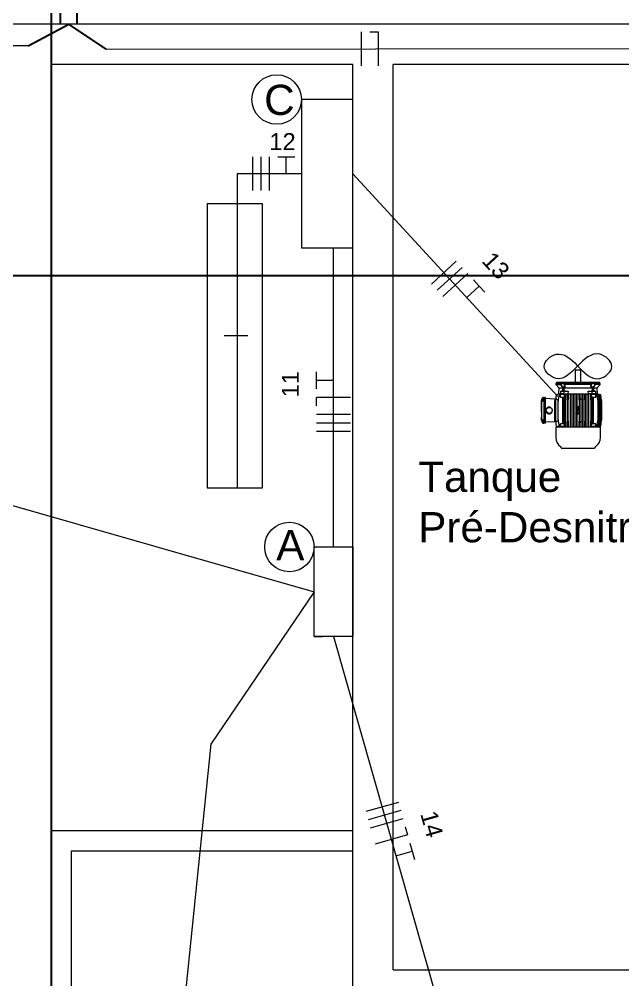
# Model space of a CAD drawing. Header units: millimetres. Extents: x 100 to 1590, y 100 to 694.
# Drawn here: x 1223.42 to 1250.14, y 578.79 to 621.31 of the extents above; entities that cross this region are included whole.
import ezdxf
from ezdxf import colors
from ezdxf.entities.mleader import LeaderData, LeaderLine
from ezdxf.math import Vec2, Vec3

# ---------------------------------------------------------------- set-up
doc = ezdxf.new("R2010")
doc.units = ezdxf.units.MM
for name, color, linetype, lineweight in [('3C3687X1', 7, 'Continuous', 9), ('3D6528SITE', 7, 'Continuous', 9), ('3D6635', 7, 'Continuous', 9), ('3D8450P01', 7, 'Continuous', 9), ('3D8451', 7, 'Continuous', 9), ('3E1403P05', 7, 'Continuous', 9), ('3E3445P04', 7, 'Continuous', 9), ('3E3479P4', 7, 'Continuous', 9), ('3E4053P10', 7, 'Continuous', 9), ('3E4627P03', 7, 'Continuous', 9), ('3E4628P03', 7, 'Continuous', 9), ('_3D1431', 7, 'Continuous', 9), ('Aço 1020', 6, 'Continuous', 9), ('COTAS', 5, 'Continuous', 5), ('Default', 7, 'Continuous', 9), ('M-EQUIPAMENTOS', 1, 'Continuous', 9), ('PAREDE', 7, 'Continuous', 9)]:
    doc.layers.add(name, color=color, linetype=linetype, lineweight=lineweight)
doc.layers.add('EXTERN', color=7, linetype='Continuous')
doc.styles.get("Standard").update_dxf_attribs({"font": 'Arial.ttf'})

# ---------------------------------------------------------------- blocks, each defined once
blk = doc.blocks.new('SE1')
at = {"layer": '3C3687X1', "color": 7, "linetype": 'Continuous'}
for p, q in [((1231.9, 1380.3), (1203.9, 1380.3)), ((1203.9, 1380.3), (1203.9, 1320.3)), ((1231.9, 1320.3), (1231.9, 1380.3))]:
    blk.add_line(p, q, dxfattribs=at)
at = {"layer": '3D6528SITE', "color": 7, "linetype": 'Continuous'}
for p, q in [((1106.9, 1249.7), (1106.9, 1235.3)), ((1119.4, 1260.3), (1115.1, 1259.5)), ((1119.4, 1263.3), (1129.8, 1263.3)), ((1119.4, 1263.3), (1119.4, 1260.3)), ((1125.6, 1260.3), (1119.4, 1260.3)), ((1129.9, 1260.3), (1125.6, 1260.3)), ((1130, 1246.3), (1129.9, 1260.3)), ((1129.9, 1260.3), (1150.2, 1260.3)), ((1130, 1246.3), (1150.1, 1246.3)), ((1147.3, 1246.3), (1147.3, 1245.3)), ((1147.8, 1242.7), (1149, 1239.7)), ((1149.1, 1242.7), (1149, 1239.7)), ((1149.2, 1246.3), (1149.2, 1245.3)), ((1150.1, 1246.3), (1150.2, 1260.3)), ((1150.4, 1260.3), (1150.2, 1260.3)), ((1150.4, 1260.3), (1150.4, 1100.3)), ((1153.3, 1260.3), (1150.4, 1260.3)), ((1154.2, 1260.3), (1153.3, 1260.3)), ((1153.3, 1260.3), (1153.3, 1100.3)), ((1154.3, 1245.3), (1154.2, 1260.3)), ((1154.4, 1242.7), (1154.3, 1245.3)), ((1154.5, 1235.9), (1154.4, 1242.7)), ((1163.8, 1235.9), (1164, 1242.7)), ((1164, 1245.3), (1164.2, 1260.3)), ((1164, 1242.7), (1164, 1245.3)), ((1164.2, 1260.3), (1168.8, 1260.3)), ((1165.1, 1257.5), (1164.2, 1260.3)), ((1165.1, 1103), (1165.1, 1257.5)), ((1165.2, 1263.3), (1270.5, 1263.3)), ((1168.8, 1260.3), (1168, 1257.7)), ((1168, 1102.8), (1168, 1257.7)), ((1168.8, 1260.3), (1168.9, 1245.3)), ((1168.9, 1245.3), (1168.9, 1242.7)), ((1168.9, 1242.7), (1169.1, 1235.9)), ((1178.7, 1242.7), (1178.6, 1235.9)), ((1178.8, 1245.3), (1178.7, 1242.7)), ((1178.9, 1260.3), (1178.8, 1245.3)), ((1183.4, 1260.3), (1178.9, 1260.3)), ((1178.9, 1260.3), (1179.8, 1257.6)), ((1179.8, 1102.9), (1179.8, 1257.6)), ((1182.6, 1257.7), (1183.4, 1260.3)), ((1182.6, 1102.8), (1182.6, 1257.7)), ((1183.5, 1245.3), (1183.4, 1260.3)), ((1183.6, 1242.7), (1183.5, 1245.3)), ((1183.7, 1235.9), (1183.6, 1242.7)), ((1193.5, 1242.7), (1193.3, 1235.9)), ((1193.7, 1260.3), (1193.5, 1245.3)), ((1193.5, 1245.3), (1193.5, 1242.7)), ((1198, 1260.3), (1193.7, 1260.3)), ((1193.7, 1260.3), (1194.4, 1257.6)), ((1194.4, 1102.9), (1194.4, 1257.6)), ((1197.3, 1257.7), (1198, 1260.3)), ((1197.3, 1102.8), (1197.3, 1257.7)), ((1198.2, 1245.3), (1198, 1260.3)), ((1198.2, 1242.7), (1198.2, 1245.3)), ((1198.4, 1235.9), (1198.2, 1242.7)), ((1208.2, 1242.7), (1208, 1235.9)), ((1208.4, 1260.3), (1208.2, 1245.3)), ((1208.2, 1245.3), (1208.2, 1242.7)), ((1212.7, 1260.3), (1208.4, 1260.3)), ((1208.4, 1260.3), (1209.1, 1257.7)), ((1209.1, 1185.1), (1209.1, 1257.7)), ((1212, 1257.7), (1212.7, 1260.3)), ((1212, 1188.3), (1212, 1257.7)), ((1212.8, 1245.3), (1212.7, 1260.3)), ((1212.9, 1242.7), (1212.8, 1245.3)), ((1213, 1235.9), (1212.9, 1242.7)), ((1222.7, 1235.9), (1222.9, 1242.7)), ((1222.9, 1245.3), (1223, 1260.3)), ((1222.9, 1242.7), (1222.9, 1245.3)), ((1227.4, 1260.3), (1223, 1260.3)), ((1223.8, 1257.7), (1223, 1260.3)), ((1223.8, 1257.7), (1223.8, 1188.3)), ((1227.4, 1260.3), (1226.6, 1257.7)), ((1226.6, 1257.7), (1226.6, 1185.1)), ((1227.4, 1260.3), (1227.5, 1245.3)), ((1227.5, 1245.3), (1227.6, 1242.7)), ((1227.6, 1242.7), (1227.7, 1235.9)), ((1237.4, 1235.9), (1237.5, 1242.7)), ((1237.5, 1242.7), (1237.6, 1245.3)), ((1237.6, 1245.3), (1237.7, 1260.3)), ((1242.1, 1260.3), (1237.7, 1260.3)), ((1238.4, 1257.7), (1237.7, 1260.3)), ((1238.4, 1257.7), (1238.4, 1102.8)), ((1242.1, 1260.3), (1241.3, 1257.6)), ((1241.3, 1257.6), (1241.3, 1102.9)), ((1242.1, 1260.3), (1242.2, 1245.3)), ((1242.2, 1245.3), (1242.3, 1242.7)), ((1242.3, 1242.7), (1242.4, 1235.9)), ((1252, 1235.9), (1252.2, 1242.7)), ((1252.2, 1245.3), (1252.4, 1260.3)), ((1252.2, 1242.7), (1252.2, 1245.3)), ((1256.8, 1260.3), (1252.4, 1260.3)), ((1253.1, 1257.7), (1252.4, 1260.3)), ((1253.1, 1257.7), (1253.1, 1102.8)), ((1256.8, 1260.3), (1256, 1257.6)), ((1256, 1257.6), (1256, 1102.9)), ((1256.8, 1260.3), (1256.9, 1245.3)), ((1256.9, 1245.3), (1257, 1242.7)), ((1257, 1242.7), (1257.2, 1235.9)), ((1266.8, 1242.7), (1266.6, 1235.9)), ((1267, 1260.3), (1266.8, 1245.3)), ((1266.8, 1245.3), (1266.8, 1242.7)), ((1267, 1260.3), (1271.6, 1260.3)), ((1267, 1260.3), (1267.8, 1257.7)), ((1267.8, 1257.7), (1267.8, 1102.8)), ((1270.6, 1257.5), (1271.6, 1260.3)), ((1270.6, 1257.5), (1270.6, 1103)), ((1271.7, 1245.3), (1271.6, 1260.3)), ((1271.8, 1242.7), (1271.7, 1245.3)), ((1272, 1235.9), (1271.8, 1242.7)), ((1281.2, 1235.9), (1281.4, 1242.7)), ((1281.4, 1245.3), (1281.5, 1260.3)), ((1281.4, 1242.7), (1281.4, 1245.3)), ((1282.4, 1260.3), (1281.5, 1260.3)), ((1285.3, 1260.3), (1282.4, 1260.3)), ((1282.4, 1100.3), (1282.4, 1260.3)), ((1285.5, 1260.3), (1285.3, 1260.3)), ((1285.3, 1100.3), (1285.3, 1260.3)), ((1285.6, 1246.3), (1285.5, 1260.3)), ((1285.5, 1260.3), (1305.9, 1260.3)), ((1285.6, 1246.3), (1305.8, 1246.3)), ((1286.6, 1246.3), (1286.6, 1245.3)), ((1286.6, 1242.7), (1286.7, 1239.7)), ((1287.9, 1242.7), (1286.7, 1239.7)), ((1288.5, 1246.3), (1288.5, 1245.3)), ((1305.8, 1246.3), (1305.9, 1260.3)), ((1310.1, 1260.3), (1305.9, 1260.3)), ((1306, 1263.3), (1316.4, 1263.3)), ((1324.9, 1257.7), (1310, 1260.3)), ((1310.2, 1259.9), (1324.9, 1257.6)), ((1310.3, 1259.1), (1318.9, 1257.7)), ((1318.9, 1257.5), (1310.4, 1258.8)), ((1313.3, 1260.3), (1313.3, 1259.7)), ((1314.3, 1260.3), (1313.3, 1260.3)), ((1313.3, 1260.3), (1328.7, 1257.6)), ((1328.7, 1257.7), (1314.3, 1260.3)), ((1315.9, 1260.3), (1315.9, 1260)), ((1316.2, 1260.3), (1315.9, 1260.3)), ((1315.9, 1260.3), (1330.6, 1257.7)), ((1330.6, 1257.7), (1316.2, 1260.3)), ((1316.4, 1260.2), (1316.4, 1263.3)), ((1330.6, 1257.7), (1316.4, 1260.2)), ((1318.9, 1257.7), (1318.9, 1257.5)), ((1112.5, 1235.6), (1105.9, 1235.3)), ((1105.9, 1235.3), (1105.9, 1215.3)), ((1105.9, 1215.3), (1105.9, 1145.3)), ((1154.6, 1233.3), (1154.5, 1235.9)), ((1163.7, 1233.3), (1163.8, 1235.9)), ((1169.1, 1235.9), (1169.2, 1233.3)), ((1178.6, 1235.9), (1178.5, 1233.3)), ((1183.8, 1233.3), (1183.7, 1235.9)), ((1193.3, 1235.9), (1193.3, 1233.3)), ((1198.4, 1233.3), (1198.4, 1235.9)), ((1208, 1235.9), (1208, 1233.3)), ((1213.1, 1233.3), (1213, 1235.9)), ((1222.7, 1233.3), (1222.7, 1235.9)), ((1227.7, 1235.9), (1227.8, 1233.3)), ((1237.3, 1233.3), (1237.4, 1235.9)), ((1242.4, 1235.9), (1242.5, 1233.3)), ((1252, 1233.3), (1252, 1235.9)), ((1257.2, 1235.9), (1257.2, 1233.3)), ((1266.6, 1235.9), (1266.6, 1233.3)), ((1272, 1233.3), (1272, 1235.9)), ((1281.1, 1233.3), (1281.2, 1235.9)), ((1209.1, 1102.8), (1209.1, 1175.4)), ((1212, 1102.8), (1212, 1172.2)), ((1223.8, 1172.2), (1223.8, 1102.8)), ((1226.6, 1175.4), (1226.6, 1102.8)), ((1105.9, 1145.3), (1105.9, 1125.3)), ((1112.5, 1124.9), (1105.9, 1125.3)), ((1106.9, 1125.2), (1106.9, 1110.8)), ((1115.1, 1101), (1119.4, 1100.3)), ((1125.6, 1100.3), (1119.4, 1100.3)), ((1119.4, 1100.3), (1119.4, 1097.3)), ((1129.9, 1100.3), (1125.6, 1100.3)), ((1129.9, 1100.3), (1130, 1114.3)), ((1150.2, 1100.3), (1129.9, 1100.3)), ((1150.1, 1114.3), (1130, 1114.3)), ((1147.3, 1115.3), (1147.3, 1114.3)), ((1149, 1120.8), (1147.8, 1117.8)), ((1149, 1120.8), (1149.1, 1117.8)), ((1149.2, 1115.3), (1149.2, 1114.3)), ((1150.2, 1100.3), (1150.1, 1114.3)), ((1150.4, 1100.3), (1150.2, 1100.3)), ((1153.3, 1100.3), (1150.4, 1100.3)), ((1154.2, 1100.3), (1153.3, 1100.3)), ((1154.2, 1100.3), (1154.3, 1115.3)), ((1154.3, 1115.3), (1154.4, 1117.8)), ((1154.4, 1117.8), (1154.5, 1124.6)), ((1154.5, 1124.6), (1154.6, 1127.2)), ((1163.8, 1124.6), (1163.7, 1127.2)), ((1164, 1117.8), (1163.8, 1124.6)), ((1164, 1115.3), (1164, 1117.8)), ((1164.2, 1100.3), (1164, 1115.3)), ((1164.2, 1100.3), (1165.1, 1103)), ((1164.2, 1100.3), (1168.8, 1100.3)), ((1168, 1102.8), (1168.8, 1100.3)), ((1168.9, 1115.3), (1168.8, 1100.3)), ((1169.1, 1124.6), (1168.9, 1117.8)), ((1168.9, 1117.8), (1168.9, 1115.3)), ((1169.2, 1127.2), (1169.1, 1124.6)), ((1178.5, 1127.2), (1178.6, 1124.6)), ((1178.6, 1124.6), (1178.7, 1117.8)), ((1178.7, 1117.8), (1178.8, 1115.3)), ((1178.8, 1115.3), (1178.9, 1100.3)), ((1179.8, 1102.9), (1178.9, 1100.3)), ((1183.4, 1100.3), (1178.9, 1100.3)), ((1183.4, 1100.3), (1182.6, 1102.8)), ((1183.4, 1100.3), (1183.5, 1115.3)), ((1183.5, 1115.3), (1183.6, 1117.8)), ((1183.6, 1117.8), (1183.7, 1124.6)), ((1183.7, 1124.6), (1183.8, 1127.2)), ((1193.3, 1127.2), (1193.3, 1124.6)), ((1193.3, 1124.6), (1193.5, 1117.8)), ((1193.5, 1117.8), (1193.5, 1115.3)), ((1193.5, 1115.3), (1193.7, 1100.3)), ((1194.4, 1102.9), (1193.7, 1100.3)), ((1198, 1100.3), (1193.7, 1100.3)), ((1198, 1100.3), (1197.3, 1102.8)), ((1198, 1100.3), (1198.2, 1115.3)), ((1198.2, 1117.8), (1198.4, 1124.6)), ((1198.2, 1115.3), (1198.2, 1117.8)), ((1198.4, 1124.6), (1198.4, 1127.2)), ((1208, 1127.2), (1208, 1124.6)), ((1208, 1124.6), (1208.2, 1117.8)), ((1208.2, 1117.8), (1208.2, 1115.3)), ((1208.2, 1115.3), (1208.4, 1100.3)), ((1209.1, 1102.8), (1208.4, 1100.3)), ((1212.7, 1100.3), (1208.4, 1100.3)), ((1212.7, 1100.3), (1212, 1102.8)), ((1212.7, 1100.3), (1212.8, 1115.3)), ((1212.8, 1115.3), (1212.9, 1117.8)), ((1212.9, 1117.8), (1213, 1124.6)), ((1213, 1124.6), (1213.1, 1127.2)), ((1222.7, 1124.6), (1222.7, 1127.2)), ((1222.9, 1117.8), (1222.7, 1124.6)), ((1222.9, 1115.3), (1222.9, 1117.8)), ((1223, 1100.3), (1222.9, 1115.3)), ((1223, 1100.3), (1223.8, 1102.8)), ((1227.4, 1100.3), (1223, 1100.3)), ((1226.6, 1102.8), (1227.4, 1100.3)), ((1227.5, 1115.3), (1227.4, 1100.3)), ((1227.6, 1117.8), (1227.5, 1115.3)), ((1227.7, 1124.6), (1227.6, 1117.8)), ((1227.8, 1127.2), (1227.7, 1124.6)), ((1237.4, 1124.6), (1237.3, 1127.2)), ((1237.5, 1117.8), (1237.4, 1124.6)), ((1237.6, 1115.3), (1237.5, 1117.8)), ((1237.7, 1100.3), (1237.6, 1115.3)), ((1237.7, 1100.3), (1238.4, 1102.8)), ((1242.1, 1100.3), (1237.7, 1100.3)), ((1241.3, 1102.9), (1242.1, 1100.3)), ((1242.2, 1115.3), (1242.1, 1100.3)), ((1242.3, 1117.8), (1242.2, 1115.3)), ((1242.4, 1124.6), (1242.3, 1117.8)), ((1242.5, 1127.2), (1242.4, 1124.6)), ((1252, 1124.6), (1252, 1127.2)), ((1252.2, 1117.8), (1252, 1124.6)), ((1252.2, 1115.3), (1252.2, 1117.8)), ((1252.4, 1100.3), (1252.2, 1115.3)), ((1252.4, 1100.3), (1253.1, 1102.8)), ((1256.8, 1100.3), (1252.4, 1100.3)), ((1256, 1102.9), (1256.8, 1100.3)), ((1256.9, 1115.3), (1256.8, 1100.3)), ((1257, 1117.8), (1256.9, 1115.3)), ((1257.2, 1124.6), (1257, 1117.8)), ((1257.2, 1127.2), (1257.2, 1124.6)), ((1266.6, 1127.2), (1266.6, 1124.6)), ((1266.6, 1124.6), (1266.8, 1117.8)), ((1266.8, 1117.8), (1266.8, 1115.3)), ((1266.8, 1115.3), (1267, 1100.3)), ((1267.8, 1102.8), (1267, 1100.3)), ((1267, 1100.3), (1271.6, 1100.3)), ((1271.6, 1100.3), (1270.6, 1103)), ((1271.6, 1100.3), (1271.7, 1115.3)), ((1271.7, 1115.3), (1271.8, 1117.8)), ((1271.8, 1117.8), (1272, 1124.6)), ((1272, 1124.6), (1272, 1127.2)), ((1281.2, 1124.6), (1281.1, 1127.2)), ((1281.4, 1117.8), (1281.2, 1124.6)), ((1281.4, 1115.3), (1281.4, 1117.8)), ((1281.5, 1100.3), (1281.4, 1115.3)), ((1282.4, 1100.3), (1281.5, 1100.3)), ((1285.3, 1100.3), (1282.4, 1100.3)), ((1285.5, 1100.3), (1285.3, 1100.3)), ((1285.5, 1100.3), (1285.6, 1114.3)), ((1305.9, 1100.3), (1285.5, 1100.3)), ((1305.8, 1114.3), (1285.6, 1114.3)), ((1286.7, 1120.8), (1286.6, 1117.8)), ((1286.6, 1115.3), (1286.6, 1114.3)), ((1286.7, 1120.8), (1287.9, 1117.8)), ((1288.5, 1115.3), (1288.5, 1114.3)), ((1305.9, 1100.3), (1305.8, 1114.3)), ((1310.1, 1100.3), (1305.9, 1100.3)), ((1310, 1100.3), (1324.9, 1102.8)), ((1324.9, 1102.9), (1310.2, 1100.6)), ((1318.9, 1102.8), (1310.3, 1101.4)), ((1310.4, 1101.8), (1318.9, 1103)), ((1328.7, 1102.9), (1313.3, 1100.3)), ((1313.3, 1100.8), (1313.3, 1100.3)), ((1314.3, 1100.3), (1313.3, 1100.3)), ((1314.3, 1100.3), (1328.7, 1102.8)), ((1330.6, 1102.8), (1315.9, 1100.3)), ((1315.9, 1100.5), (1315.9, 1100.3)), ((1316.2, 1100.3), (1315.9, 1100.3)), ((1316.2, 1100.3), (1330.6, 1102.8)), ((1316.4, 1100.3), (1330.6, 1102.8)), ((1316.4, 1097.3), (1316.4, 1100.3)), ((1318.9, 1103), (1318.9, 1102.8))]:
    blk.add_line(p, q, dxfattribs=at)
for centre, radius, start, end in [((1116.9, 1249.7), 10, 100, 180), ((1154.3, 1245.3), 7.02, 180.6623, 202.3462), ((1024.3, 1246.4), 124.8, 358.2654, 359.4536), ((1232.5, 453.9), 806.4, 94.5883, 94.7912), ((1222.6, 554.4), 704.5, 93.2505, 93.4824), ((1218.8, 609.3), 648.8, 91.9006, 92.1522), ((1217.9, 633.9), 623.9, 90.5458, 90.8073), ((1217.8, 633.9), 623.9, 89.1927, 89.4542), ((1216.9, 609.3), 648.8, 87.8478, 88.0994), ((1213.2, 554.4), 704.5, 86.5176, 86.7495), ((1203.3, 453.9), 806.4, 85.2088, 85.4117), ((1411.4, 1246.4), 124.8, 180.5464, 181.7346), ((1281.4, 1245.3), 7.02, 337.6538, 359.3377), ((1366.4, 1262.5), 41.8, 186.5805, 186.8117), ((1336.9, 1258.3), 8.27, 184.1306, 184.8309), ((1330.9, 1257.7), 0.292, 169.9914, 176.6383), ((1330.3, 1257.5), 0.387, 22.4173, 27.9174), ((1203.6, 1271.9), 94.9, 207.0793, 207.9985), ((8933.6, 1180.3), 7784.8, 179.56272, 180.43728), ((-8050.5, 1180.3), 9205.2, 359.66988, 0.33012), ((9649.7, 1180.3), 8486.1, 179.64191, 180.35809), ((-8565.5, 1180.3), 9734.8, 359.68784, 0.31216), ((10399.4, 1180.3), 9221.1, 179.67045, 180.32955), ((-8447.6, 1180.3), 9631.5, 359.68449, 0.31551), ((10505.4, 1180.3), 9312.3, 179.67368, 180.32632), ((-8347.4, 1180.3), 9545.9, 359.68167, 0.31833), ((4376.8, 1203.4), 3169, 179.4596, 180.3257), ((-1607.4, 1206), 2820.6, 359.6835, 0.5545), ((4043.2, 1206), 2820.6, 179.4455, 180.2556), ((-1941.1, 1203.4), 3169, 359.6743, 0.5404), ((10783.1, 1180.3), 9545.9, 179.68167, 180.31833), ((-8069.6, 1180.3), 9312.3, 359.67368, 0.32632), ((10883.4, 1180.3), 9631.5, 179.68449, 180.31551), ((-7963.7, 1180.3), 9221.1, 359.67045, 0.32955), ((11001.3, 1180.3), 9734.8, 179.68784, 180.31216), ((-7214, 1180.3), 8486.1, 359.64191, 0.35809), ((10486.2, 1180.3), 9205.2, 179.66988, 180.33012), ((-6497.8, 1180.3), 7784.8, 359.56272, 0.43728), ((1217.9, 1180.3), 11.2, 152.7731, 207.2269), ((4376.8, 1157.1), 3169, 179.6743, 180.5404), ((1187.3, 1100.3), 87.6, 75.5749, 76.398), ((1187.4, 1259.8), 87.1, 283.5998, 284.4273), ((1233.4, 1177.4), 24, 147.3164, 153.0724), ((1233.4, 1183.1), 24, 206.9276, 212.6836), ((-1607.4, 1154.5), 2820.6, 359.4455, 0.2544), ((4043.2, 1154.5), 2820.6, 179.7723, 180.5545), ((1202.4, 1177.4), 24, 26.9276, 32.0073), ((1202.4, 1183.1), 24, 327.9873, 333.0724), ((1248.4, 1100.3), 87.6, 103.602, 104.4251), ((1248.3, 1259.8), 87.1, 255.5727, 256.4002), ((1217.9, 1180.3), 11.2, 332.7731, 27.2269), ((-1941.1, 1157.1), 3169, 359.4596, 0.3257), ((1116.9, 1110.8), 10, 180, 260), ((1203.6, 1088.6), 94.9, 152.0369, 152.9207), ((1154.3, 1115.2), 7.02, 157.6538, 179.3377), ((1024.3, 1114.1), 124.8, 0.5464, 1.7346), ((1232.4, 1905.9), 805.7, 265.2087, 265.4118), ((1222.6, 1806.6), 704.9, 266.5176, 266.7494), ((1218.8, 1751.5), 649, 267.8479, 268.0994), ((1217.9, 1726.7), 623.9, 269.1927, 269.4542), ((1217.8, 1726.7), 623.9, 270.5458, 270.8073), ((1216.9, 1751.5), 649, 271.9006, 272.1521), ((1213.1, 1806.6), 704.9, 273.2506, 273.4824), ((1203.3, 1905.9), 805.7, 274.5882, 274.7913), ((1411.4, 1114.1), 124.8, 178.2654, 179.4536), ((1281.4, 1115.2), 7.02, 0.6623, 22.3462), ((1366.6, 1098), 42, 173.1889, 173.4189), ((1337, 1102.2), 8.35, 175.1724, 175.8661), ((1330.9, 1102.8), 0.3, 183.4536, 189.9166), ((1330.3, 1103), 0.397, 332.1523, 337.513)]:
    blk.add_arc(centre, radius, start, end, dxfattribs=at)
for points, knots in [([(1125.6, 1100.3), (1123.5, 1112.2), (1121.4, 1124.1), (1119.2, 1136.6), (1119.2, 1137.2), (1119.2, 1151.9), (1119.2, 1166.1), (1119.2, 1194.4), (1119.2, 1208.6), (1119.2, 1223.3), (1119.2, 1223.9), (1121.4, 1236.4), (1123.5, 1248.3), (1125.6, 1260.3)], [0, 0, 0, 0, 0.225391, 0.225391, 0.236223, 0.236223, 0.5, 0.5, 0.763777, 0.763777, 0.774609, 0.774609, 1, 1, 1, 1]), ([(1310.1, 1260.3), (1312.2, 1248.3), (1314.3, 1236.4), (1316.5, 1223.9), (1316.6, 1223.3), (1316.6, 1208.6), (1316.6, 1194.4), (1316.6, 1166.1), (1316.6, 1151.9), (1316.6, 1137.2), (1316.5, 1136.6), (1314.3, 1124.1), (1312.2, 1112.2), (1310.1, 1100.3)], [0, 0, 0, 0, 0.225391, 0.225391, 0.236223, 0.236223, 0.5, 0.5, 0.763777, 0.763777, 0.774609, 0.774609, 1, 1, 1, 1]), ([(1318.9, 1102.8), (1320.8, 1113.9), (1322.8, 1124.9), (1324.8, 1136.6), (1324.9, 1137.2), (1324.9, 1151.9), (1324.9, 1166.1), (1324.9, 1194.4), (1324.9, 1208.6), (1324.9, 1223.3), (1324.8, 1223.9), (1322.8, 1235.6), (1320.8, 1246.6), (1318.9, 1257.7)], [0, 0, 0, 0, 0.216363, 0.216363, 0.227552, 0.227552, 0.5, 0.5, 0.772448, 0.772448, 0.783637, 0.783637, 1, 1, 1, 1]), ([(1318.9, 1103), (1320.8, 1114), (1322.8, 1125), (1324.8, 1136.6), (1324.9, 1137.2), (1324.9, 1151.9), (1324.9, 1166.1), (1324.9, 1194.4), (1324.9, 1208.6), (1324.9, 1223.3), (1324.8, 1223.9), (1322.8, 1235.5), (1320.8, 1246.5), (1318.9, 1257.5)], [0, 0, 0, 0, 0.215498, 0.215498, 0.226721, 0.226721, 0.5, 0.5, 0.773279, 0.773279, 0.784502, 0.784502, 1, 1, 1, 1]), ([(1324.9, 1102.8), (1326.8, 1113.9), (1328.8, 1124.9), (1330.8, 1136.6), (1330.9, 1137.2), (1330.9, 1151.9), (1330.9, 1166.1), (1330.9, 1194.4), (1330.9, 1208.6), (1330.9, 1223.3), (1330.8, 1223.9), (1328.8, 1235.6), (1326.8, 1246.7), (1324.9, 1257.7)], [0, 0, 0, 0, 0.216398, 0.216398, 0.227585, 0.227585, 0.5, 0.5, 0.772415, 0.772415, 0.783602, 0.783602, 1, 1, 1, 1]), ([(1324.9, 1102.9), (1326.8, 1114), (1328.8, 1125), (1330.8, 1136.6), (1330.9, 1137.2), (1330.9, 1151.9), (1330.9, 1166.1), (1330.9, 1194.4), (1330.9, 1208.6), (1330.9, 1223.3), (1330.8, 1223.9), (1328.8, 1235.5), (1326.8, 1246.5), (1324.9, 1257.6)], [0, 0, 0, 0, 0.215779, 0.215779, 0.22699, 0.22699, 0.5, 0.5, 0.77301, 0.77301, 0.784221, 0.784221, 1, 1, 1, 1]), ([(1328.7, 1102.8), (1330.7, 1113.9), (1332.6, 1124.9), (1334.7, 1136.6), (1334.7, 1137.2), (1334.7, 1151.9), (1334.7, 1166.1), (1334.7, 1194.4), (1334.7, 1208.6), (1334.7, 1223.3), (1334.7, 1223.9), (1332.6, 1235.6), (1330.7, 1246.7), (1328.7, 1257.7)], [0, 0, 0, 0, 0.216376, 0.216376, 0.227564, 0.227564, 0.5, 0.5, 0.772436, 0.772436, 0.783624, 0.783624, 1, 1, 1, 1]), ([(1328.7, 1102.9), (1330.7, 1113.9), (1332.6, 1125), (1334.7, 1136.6), (1334.7, 1137.2), (1334.7, 1151.9), (1334.7, 1166.1), (1334.7, 1194.4), (1334.7, 1208.6), (1334.7, 1223.3), (1334.7, 1223.9), (1332.6, 1235.5), (1330.7, 1246.6), (1328.7, 1257.6)], [0, 0, 0, 0, 0.216004, 0.216004, 0.227206, 0.227206, 0.5, 0.5, 0.772794, 0.772794, 0.783996, 0.783996, 1, 1, 1, 1]), ([(1330.6, 1102.8), (1332.6, 1113.9), (1334.5, 1124.9), (1336.6, 1136.6), (1336.6, 1137.2), (1336.6, 1151.9), (1336.6, 1166.1), (1336.6, 1194.4), (1336.6, 1208.6), (1336.6, 1223.3), (1336.6, 1223.9), (1334.5, 1235.6), (1332.6, 1246.6), (1330.6, 1257.7)], [0, 0, 0, 0, 0.216301, 0.216301, 0.227492, 0.227492, 0.5, 0.5, 0.772508, 0.772508, 0.783699, 0.783699, 1, 1, 1, 1]), ([(1330.6, 1102.8), (1332.6, 1113.9), (1334.5, 1125), (1336.6, 1136.6), (1336.6, 1137.2), (1336.6, 1151.9), (1336.6, 1166.1), (1336.6, 1194.4), (1336.6, 1208.6), (1336.6, 1223.3), (1336.6, 1223.9), (1334.5, 1235.6), (1332.6, 1246.6), (1330.6, 1257.7)], [0, 0, 0, 0, 0.216177, 0.216177, 0.227373, 0.227373, 0.5, 0.5, 0.772627, 0.772627, 0.783823, 0.783823, 1, 1, 1, 1]), ([(1112.5, 1235.6), (1113, 1235.6), (1113.6, 1235.5), (1114.4, 1235.1), (1114.7, 1234.9), (1115.1, 1234.5), (1115.2, 1234.4), (1115.5, 1234.2), (1115.7, 1234), (1116.4, 1233.3), (1116.9, 1232.6), (1117.8, 1231.3), (1118.1, 1230.8), (1118.6, 1229.8), (1118.9, 1229.3), (1119.1, 1228.7)], [0, 0, 0, 0, 0.25, 0.25, 0.375, 0.375, 0.4375, 0.4375, 0.5, 0.5, 0.75, 0.75, 0.875, 0.875, 1, 1, 1, 1]), ([(1119.1, 1131.8), (1118.9, 1131.2), (1118.6, 1130.7), (1118.2, 1130), (1118.1, 1129.7), (1117.8, 1129.3), (1117.7, 1129), (1116.9, 1127.9), (1116.4, 1127.2), (1115.7, 1126.5), (1115.5, 1126.3), (1115.2, 1126.1), (1115.1, 1126), (1114.7, 1125.6), (1114.4, 1125.5), (1113.6, 1125), (1113, 1124.9), (1112.5, 1124.9)], [0, 0, 0, 0, 0.125, 0.125, 0.1875, 0.1875, 0.25, 0.25, 0.5, 0.5, 0.5625, 0.5625, 0.625, 0.625, 0.75, 0.75, 1, 1, 1, 1])]:
    blk.add_open_spline(points, degree=3, knots=knots, dxfattribs=at)
at = {"layer": '3D6635', "color": 7, "linetype": 'Continuous'}
for p, q in [((1131.8, 1313.3), (1107.9, 1313.3)), ((1107.9, 1313.3), (1107.9, 1308.3)), ((1107.9, 1308.3), (1131.8, 1308.3)), ((1107.9, 1308.3), (1123.1, 1293)), ((1109.9, 1320.3), (1325.8, 1320.3)), ((1109.9, 1320.3), (1109.9, 1313.3)), ((1123.1, 1293), (1120.5, 1263.3)), ((1123.1, 1293), (1312.6, 1293)), ((1131.8, 1308.3), (1131.8, 1313.3)), ((1131.8, 1313.3), (1133.2, 1313.3)), ((1138.3, 1299), (1131.8, 1308.3)), ((1133.2, 1313.7), (1133.2, 1313.3)), ((1149.4, 1308.3), (1149.4, 1313.3)), ((1286.3, 1313.3), (1149.4, 1313.3)), ((1156, 1299), (1149.4, 1308.3)), ((1286.3, 1308.3), (1149.4, 1308.3)), ((1150.9, 1313.7), (1150.9, 1313.3)), ((1279.7, 1299), (1286.3, 1308.3)), ((1284.8, 1313.7), (1284.8, 1313.3)), ((1286.3, 1308.3), (1286.3, 1313.3)), ((1297.4, 1299), (1304, 1308.3)), ((1302.5, 1313.7), (1302.5, 1313.3)), ((1304, 1313.3), (1302.5, 1313.3)), ((1304, 1308.3), (1304, 1313.3)), ((1304, 1313.3), (1327.9, 1313.3)), ((1327.9, 1308.3), (1304, 1308.3)), ((1312.6, 1293), (1327.9, 1308.3)), ((1315.2, 1263.3), (1312.6, 1293)), ((1325.8, 1313.3), (1325.8, 1320.3)), ((1327.9, 1308.3), (1327.9, 1313.3)), ((1129.8, 1276.3), (1147.1, 1276.3)), ((1129.8, 1276.3), (1129.8, 1263.3)), ((1147.1, 1263.3), (1129.8, 1263.3)), ((1147.1, 1276.3), (1168.3, 1276.3)), ((1147.1, 1276.3), (1147.1, 1263.3)), ((1147.1, 1263.3), (1165.2, 1263.3)), ((1168.3, 1276.3), (1166.8, 1263.3)), ((1269, 1263.3), (1267.5, 1276.3)), ((1267.5, 1276.3), (1288.6, 1276.3)), ((1288.6, 1263.3), (1269, 1263.3)), ((1288.6, 1263.3), (1288.6, 1276.3)), ((1288.6, 1276.3), (1306, 1276.3)), ((1306, 1263.3), (1288.6, 1263.3)), ((1306, 1263.3), (1306, 1276.3))]:
    blk.add_line(p, q, dxfattribs=at)
for centre, radius, start, end in [((1142, 1238.6), 75.6, 83.2856, 96.7144), ((1147.2, 1350.5), 52.2, 260.2489, 279.7511), ((1288.6, 1350.5), 52.2, 260.2489, 279.7511), ((1293.7, 1238.9), 75.3, 83.2599, 96.7401)]:
    blk.add_arc(centre, radius, start, end, dxfattribs=at)
for centre, major_axis, start_param, end_param in [((1125.6, 1299.3), (0, -18), 1.558549, 2.499746), ((1310.1, 1299.3), (0, 18), 0.641846, 1.583043)]:
    blk.add_ellipse(centre, major_axis=major_axis, ratio=0.707107, start_param=start_param, end_param=end_param, dxfattribs=at)
at = {"layer": '3D8450P01', "color": 7, "linetype": 'Continuous'}
for p, q in [((1056.4, 1244), (1052.4, 1244.3)), ((1052.4, 1235.3), (1052.4, 1244.3)), ((1056.4, 1235.3), (1056.4, 1244)), ((1052.4, 1239.5), (1050.9, 1239.3)), ((1052.4, 1125.3), (1052.4, 1235.3)), ((1102.9, 1236.8), (1056.4, 1239.3)), ((1056.4, 1125.3), (1056.4, 1235.3)), ((1102.9, 1236.8), (1102.9, 1230.3)), ((1102.9, 1130.3), (1102.9, 1230.3)), ((1052.4, 1121), (1050.9, 1121.3)), ((1052.4, 1116.3), (1052.4, 1125.3)), ((1056.4, 1116.5), (1052.4, 1116.3)), ((1056.4, 1116.5), (1056.4, 1125.3)), ((1102.9, 1123.7), (1056.4, 1121.3)), ((1102.9, 1123.7), (1102.9, 1130.3))]:
    blk.add_line(p, q, dxfattribs=at)
blk.add_circle((1074.4, 1180.3), 15.1, dxfattribs=at)
blk.add_arc((1074.4, 1180.3), 16.6, 75, 15, dxfattribs=at)
at = {"layer": '3D8451', "color": 7, "linetype": 'Continuous'}
for p, q in [((1042.9, 1243.5), (1042.9, 1235.3)), ((1045.4, 1244.1), (1048.9, 1244.3)), ((1048.9, 1235.3), (1048.9, 1244.3)), ((1035.9, 1213.4), (1035.9, 1229.9)), ((1037.9, 1229.9), (1035.9, 1229.9)), ((1037.9, 1229.9), (1035.9, 1229.9)), ((1037.9, 1229.9), (1035.9, 1229.9)), ((1037.9, 1213.4), (1035.9, 1213.4)), ((1035.9, 1211.9), (1035.9, 1211.9)), ((1035.9, 1211.9), (1035.9, 1211.9)), ((1035.9, 1197.2), (1035.9, 1211.9)), ((1035.9, 1211.9), (1035.9, 1211.9)), ((1037.9, 1211.9), (1035.9, 1211.9)), ((1037.9, 1211.9), (1035.9, 1211.9)), ((1037.9, 1211.9), (1035.9, 1211.9)), ((1037.9, 1211.9), (1035.9, 1211.9)), ((1037.9, 1197.2), (1035.9, 1197.2)), ((1035.9, 1195.1), (1035.9, 1195.7)), ((1037.9, 1195.7), (1035.9, 1195.7)), ((1035.9, 1175.3), (1035.9, 1195.1)), ((1037.9, 1195.1), (1035.9, 1195.1)), ((1037.9, 1232.3), (1037.9, 1236.1)), ((1037.9, 1225.3), (1037.9, 1232.3)), ((1037.9, 1225.3), (1042.9, 1225.5)), ((1037.9, 1135.3), (1037.9, 1225.3)), ((1042.9, 1235.3), (1042.9, 1225.5)), ((1048.9, 1125.3), (1048.9, 1235.3)), ((1035.9, 1175.3), (1037.9, 1175.3)), ((1035.9, 1174), (1035.9, 1153.4)), ((1037.9, 1174), (1035.9, 1174)), ((1035.9, 1153.4), (1035.9, 1146.6)), ((1035.9, 1153.4), (1037.9, 1153.4)), ((1035.9, 1146.6), (1035.9, 1146.1)), ((1037.9, 1146.6), (1035.9, 1146.6)), ((1035.9, 1139.4), (1035.9, 1146.1)), ((1037.9, 1146.1), (1035.9, 1146.1)), ((1035.9, 1130.8), (1035.9, 1139.4)), ((1037.9, 1139.4), (1035.9, 1139.4)), ((1037.9, 1130.8), (1035.9, 1130.8)), ((1037.9, 1135.3), (1037.9, 1128.3)), ((1037.9, 1135.3), (1042.9, 1135)), ((1037.9, 1128.3), (1037.9, 1124.4)), ((1042.9, 1135), (1042.9, 1125.3)), ((1042.9, 1125.3), (1042.9, 1117)), ((1045.4, 1116.4), (1048.9, 1116.3)), ((1048.9, 1116.3), (1048.9, 1125.3))]:
    blk.add_line(p, q, dxfattribs=at)
for centre, start, end in [((1045.9, 1236.1), 112.0243, 180), ((1045.9, 1236.1), 93, 112.0243), ((1045.9, 1124.4), 180, 247.9757), ((1045.9, 1124.4), 247.9757, 267)]:
    blk.add_arc(centre, 8, start, end, dxfattribs=at)
at = {"layer": '3E1403P05', "color": 7, "linetype": 'Continuous'}
for centre, radius, start, end in [((1217.9, 1180.3), 10, 120.7572, 239.2428), ((1212.2, 1189.4), 0.734, 314.4224, 358.0615), ((1341, 1177.1), 119.1, 178.4843, 185.4656), ((1223.5, 1171.1), 0.718, 134.1358, 178.4883), ((1217.9, 1180.3), 10, 300.7572, 59.2428)]:
    blk.add_arc(centre, radius, start, end, dxfattribs=at)
for points, knots in [([(1222.8, 1189.4), (1222.7, 1189.9), (1222.7, 1190.8), (1222.7, 1192.1), (1222.6, 1193.2), (1222.5, 1194.2), (1222.4, 1194.9), (1222.3, 1195.4), (1222.2, 1195.9), (1221.9, 1196.4), (1221.6, 1196.8), (1221.1, 1197.3), (1220.3, 1197.7), (1219.2, 1198.2), (1217.9, 1198.3), (1216.6, 1198.1), (1215.6, 1197.8), (1214.8, 1197.4), (1214.4, 1197), (1214.1, 1196.7), (1213.8, 1196.3), (1213.5, 1195.8), (1213.3, 1195.1), (1213.2, 1194.4), (1213.2, 1193.7), (1213.1, 1192.7), (1213, 1191.4), (1213, 1190.3), (1213, 1189.5), (1213, 1189.3)], [0, 0, 0, 0, 0.054805, 0.107502, 0.168249, 0.225622, 0.282576, 0.323732, 0.355701, 0.369026, 0.381697, 0.406503, 0.430596, 0.454291, 0.508939, 0.538794, 0.564176, 0.600458, 0.608081, 0.61725, 0.641179, 0.673018, 0.707661, 0.753035, 0.801015, 0.862499, 0.918946, 0.984307, 1, 1, 1, 1]), ([(1212.7, 1171.7), (1212.7, 1171.7), (1212.8, 1171.6), (1213, 1171.4), (1213, 1171.2), (1213, 1171.2)], [0.0749727, 0.0749727, 0.0749727, 0.0749727, 0.400402, 0.7583789, 1, 1, 1, 1]), ([(1213, 1171.2), (1213, 1171), (1213, 1170.5), (1213, 1169.6), (1213.1, 1168.5), (1213.1, 1167.6), (1213.2, 1166.6), (1213.3, 1165.8), (1213.4, 1165.1), (1213.6, 1164.8), (1213.7, 1164.6), (1213.7, 1164.6)], [0, 0, 0, 0, 0.0157445, 0.0637135, 0.1202349, 0.1705137, 0.2211601, 0.2996854, 0.3339441, 0.3484936, 0.349822, 0.349822, 0.349822, 0.349822]), ([(1222.4, 1165.8), (1222.4, 1164.8), (1221.9, 1163.9), (1220.2, 1162.6), (1219, 1162.3), (1216.7, 1162.3), (1215.5, 1162.6), (1213.9, 1163.9), (1213.4, 1164.8), (1213.4, 1166.3), (1213.5, 1166.8), (1213.8, 1167.3)], [0, 0, 0, 0, 0.125, 0.125, 0.25, 0.25, 0.375, 0.375, 0.5, 0.5, 0.5716137, 0.5716137, 0.5716137, 0.5716137]), ([(1213.6, 1193.4), (1213.6, 1193.4), (1213.6, 1193.3), (1213.6, 1192.9), (1213.6, 1192.1), (1213.7, 1191.1), (1213.7, 1189.7), (1213.8, 1187.9), (1213.8, 1185.7), (1213.9, 1183.1), (1213.9, 1181.3), (1213.9, 1180.3)], [0.6455922, 0.6455922, 0.6455922, 0.6455922, 0.6719618, 0.7018961, 0.7332609, 0.7666532, 0.8043518, 0.8465266, 0.893197, 0.9443556, 1, 1, 1, 1]), ([(1213.9, 1180.3), (1213.9, 1179.6), (1213.9, 1178.6), (1213.8, 1176.7), (1213.8, 1174.6), (1213.8, 1172.6), (1213.7, 1170.9), (1213.7, 1169.7), (1213.7, 1168.8), (1213.6, 1168.2), (1213.6, 1167.6), (1213.6, 1167.3), (1213.7, 1167.2), (1213.7, 1167.1)], [0, 0, 0, 0, 0.0776668, 0.1487995, 0.271349, 0.3725911, 0.4683604, 0.5599403, 0.6094776, 0.66915, 0.7386175, 0.817373, 0.8990134, 0.8990134, 0.8990134, 0.8990134]), ([(1214.6, 1168.2), (1214.8, 1168.3), (1215.3, 1168.7), (1216.1, 1169), (1217.1, 1169.3), (1218.3, 1169.3), (1219.6, 1169), (1220.5, 1168.6), (1221.1, 1168.2), (1221.2, 1168.1)], [0.159613, 0.159613, 0.159613, 0.159613, 0.2497774, 0.3484747, 0.4366496, 0.5413654, 0.6729182, 0.8267524, 0.8712442, 0.8712442, 0.8712442, 0.8712442]), ([(1221.9, 1180.3), (1221.9, 1181.3), (1221.9, 1182.9), (1221.9, 1185.4), (1221.9, 1187.2), (1222, 1188.7), (1222, 1189.9), (1222.1, 1191.1), (1222.1, 1191.8), (1222.1, 1192.1), (1222.1, 1192.2)], [0, 0, 0, 0, 0.0539911, 0.1005942, 0.1397983, 0.1715626, 0.2003295, 0.2313284, 0.2645089, 0.2722945, 0.2722945, 0.2722945, 0.2722945]), ([(1222.1, 1164.7), (1222.2, 1164.8), (1222.4, 1165.4), (1222.5, 1166.1), (1222.6, 1166.8), (1222.6, 1167.6), (1222.7, 1168.8), (1222.7, 1169.9), (1222.7, 1170.5), (1222.7, 1170.7)], [0.671543, 0.671543, 0.671543, 0.671543, 0.6870781, 0.7427197, 0.7906893, 0.8483551, 0.9153984, 0.9719116, 1, 1, 1, 1]), ([(1222.1, 1167.1), (1222.1, 1167.2), (1222.1, 1167.3), (1222.1, 1167.6), (1222.1, 1168), (1222.1, 1168.2), (1222.1, 1168.2)], [0.3043692, 0.3043692, 0.3043692, 0.3043692, 0.550485, 0.7878745, 0.9972677, 1, 1, 1, 1]), ([(1223, 1188.8), (1223, 1188.8), (1222.9, 1188.9), (1222.8, 1189.2), (1222.8, 1189.3), (1222.8, 1189.4)], [0.0734526, 0.0734526, 0.0734526, 0.0734526, 0.3920211, 0.7419061, 1, 1, 1, 1])]:
    blk.add_open_spline(points, degree=3, knots=knots, dxfattribs=at)
blk.add_open_spline([(1221.9, 1167.3), (1222, 1167.2), (1222, 1167.1), (1222.1, 1167.1)], degree=3, dxfattribs=at)
at = {"layer": '3E3445P04', "color": 7, "linetype": 'Continuous'}
for p, q in [((1139, 1281.3), (1138.2, 1280.8)), ((1138.2, 1280.8), (1138.2, 1276.7)), ((1138.2, 1276.7), (1139, 1276.3)), ((1148.9, 1281.3), (1139, 1281.3)), ((1141.1, 1280.8), (1141.1, 1276.7)), ((1146.9, 1280.8), (1146.9, 1276.7)), ((1149.7, 1280.8), (1148.9, 1281.3)), ((1148.9, 1276.3), (1149.7, 1276.7)), ((1149.7, 1280.8), (1149.7, 1276.7)), ((1286.8, 1281.3), (1286.2, 1280.9)), ((1286.2, 1276.6), (1286.8, 1276.3)), ((1286.7, 1280.8), (1286.7, 1276.7)), ((1296.7, 1281.3), (1286.8, 1281.3)), ((1286.8, 1280.8), (1286.8, 1276.7)), ((1291.8, 1280.8), (1291.8, 1276.7)), ((1297.3, 1280.9), (1296.7, 1281.3)), ((1296.7, 1276.3), (1297.3, 1276.6)), ((1296.8, 1280.8), (1296.8, 1276.7))]:
    blk.add_line(p, q, dxfattribs=at)
for centre, radius, start, end in [((1139.7, 1278.6), 2.63, 56.2614, 123.7386), ((1139.7, 1278.9), 2.63, 236.2614, 303.7386), ((1144, 1271.6), 9.6, 72.6282, 107.4853), ((1144, 1285.9), 9.6, 252.5075, 287.379), ((1148.3, 1278.7), 2.57, 55.9067, 123.8662), ((1148.3, 1278.8), 2.58, 236.1558, 304.0713), ((1289.3, 1273.9), 7.31, 69.9407, 110.0593), ((1289.3, 1283.6), 7.31, 249.9407, 290.0593), ((1294.3, 1274), 7.22, 69.8057, 110.1943), ((1294.3, 1283.5), 7.22, 249.8057, 290.1943)]:
    blk.add_arc(centre, radius, start, end, dxfattribs=at)
for points, knots in [([(1286.8, 1280.8), (1286.8, 1281.1), (1286.8, 1281.2), (1286.8, 1281.2), (1286.8, 1281.2), (1286.8, 1281.2), (1286.8, 1281.2), (1286.7, 1281), (1286.7, 1280.9), (1286.7, 1280.8)], [0, 0, 0, 0, 0.5, 0.5, 0.625, 0.625, 0.75, 0.75, 1, 1, 1, 1]), ([(1286.7, 1276.7), (1286.7, 1276.4), (1286.8, 1276.3), (1286.8, 1276.3), (1286.8, 1276.3), (1286.8, 1276.3), (1286.8, 1276.4), (1286.8, 1276.5), (1286.8, 1276.6), (1286.8, 1276.7)], [0, 0, 0, 0, 0.5, 0.5, 0.625, 0.625, 0.75, 0.75, 1, 1, 1, 1]), ([(1296.8, 1276.3), (1296.8, 1276.3), (1296.8, 1276.3), (1296.8, 1276.3), (1296.8, 1276.3), (1296.8, 1276.3), (1296.8, 1276.3), (1296.7, 1276.5), (1296.7, 1276.6), (1296.7, 1276.7)], [0.4977862, 0.4977862, 0.4977862, 0.4977862, 0.5, 0.5, 0.625, 0.625, 0.75, 0.75, 1, 1, 1, 1])]:
    blk.add_open_spline(points, degree=3, knots=knots, dxfattribs=at)
at = {"layer": '3E3479P4', "color": 7, "linetype": 'Continuous'}
for p, q in [((1042.9, 1236.5), (1039.6, 1236.2)), ((1039.6, 1236.2), (1039.6, 1232.9)), ((1039.6, 1232.9), (1041.1, 1232.9)), ((1039.6, 1231.7), (1039.6, 1228.3)), ((1041.1, 1231.7), (1039.6, 1231.7)), ((1039.6, 1228.3), (1042.9, 1228)), ((1041.1, 1232.9), (1041.1, 1231.7)), ((1042.9, 1132.5), (1039.6, 1132.2)), ((1039.6, 1132.2), (1039.6, 1128.9)), ((1039.6, 1128.9), (1041.1, 1128.9)), ((1039.6, 1127.7), (1039.6, 1124.3)), ((1041.1, 1127.7), (1039.6, 1127.7)), ((1039.6, 1124.3), (1042.9, 1124)), ((1041.1, 1128.9), (1041.1, 1127.7))]:
    blk.add_line(p, q, dxfattribs=at)
at = {"layer": '3E4053P10', "color": 7, "linetype": 'Continuous'}
for p, q in [((1141.5, 1290.3), (1141, 1289.8)), ((1141, 1289.8), (1147, 1289.8)), ((1141, 1289.8), (1141, 1281.3)), ((1146.5, 1290.3), (1141.5, 1290.3)), ((1141.6, 1290.3), (1141.6, 1281.3)), ((1146.4, 1290.3), (1146.4, 1281.3)), ((1147, 1289.8), (1146.5, 1290.3)), ((1147, 1281.3), (1147, 1289.8)), ((1289.3, 1290.3), (1288.8, 1289.8)), ((1288.8, 1289.8), (1294.8, 1289.8)), ((1288.8, 1289.8), (1288.8, 1281.3)), ((1294.3, 1290.3), (1289.3, 1290.3)), ((1289.4, 1290.3), (1289.4, 1281.3)), ((1294.1, 1290.3), (1294.1, 1281.3)), ((1294.8, 1289.8), (1294.3, 1290.3)), ((1294.8, 1281.3), (1294.8, 1289.8)), ((1141, 1263.3), (1141, 1260.3)), ((1141, 1246.3), (1141, 1114.3)), ((1147, 1260.3), (1147, 1263.3)), ((1147, 1114.3), (1147, 1246.3)), ((1288.8, 1263.3), (1288.8, 1260.3)), ((1288.8, 1246.3), (1288.8, 1114.3)), ((1294.8, 1260.3), (1294.8, 1263.3)), ((1294.8, 1114.3), (1294.8, 1246.3)), ((1141, 1100.3), (1141, 1097.3)), ((1147, 1097.3), (1147, 1100.3)), ((1288.8, 1100.3), (1288.8, 1097.3)), ((1294.8, 1097.3), (1294.8, 1100.3))]:
    blk.add_line(p, q, dxfattribs=at)
at = {"layer": '3E4627P03', "color": 7, "linetype": 'Continuous'}
for p, q in [((1105.9, 1235.3), (1102.9, 1235.3)), ((1105.9, 1215.3), (1105.9, 1235.3)), ((1105.9, 1145.3), (1105.9, 1215.3)), ((1105.9, 1125.3), (1102.9, 1125.3)), ((1105.9, 1125.3), (1105.9, 1145.3))]:
    blk.add_line(p, q, dxfattribs=at)
at = {"layer": '3E4628P03', "color": 7, "linetype": 'Continuous'}
for p, q in [((1048.9, 1240.5), (1050.9, 1240.5)), ((1050.9, 1235.3), (1050.9, 1240.5)), ((1050.9, 1125.3), (1050.9, 1235.3)), ((1048.9, 1120), (1050.9, 1120)), ((1050.9, 1120), (1050.9, 1125.3))]:
    blk.add_line(p, q, dxfattribs=at)
at = {"layer": '_3D1431', "color": 7, "linetype": 'Continuous'}
for p, q in [((1328.9, 1097.3), (1106.8, 1097.3)), ((1106.8, 1097.3), (1106.8, 1046.3)), ((1328.9, 1046.3), (1328.9, 1097.3)), ((1132.3, 998.7), (1132.3, 995.8)), ((1135.4, 992.8), (1300.4, 992.8)), ((1303.4, 995.8), (1303.4, 998.7))]:
    blk.add_line(p, q, dxfattribs=at)
for centre, radius, start, end in [((1162.9, 1046.3), 56.1, 180, 236.4199), ((1272.9, 1046.3), 56.1, 303.5801, 0), ((1131.3, 998.7), 1, 0, 56.4199), ((1135.4, 995.8), 3.06, 180, 270), ((1300.4, 995.8), 3.06, 270, 0), ((1304.4, 998.7), 1, 123.5801, 180)]:
    blk.add_arc(centre, radius, start, end, dxfattribs=at)

msp = doc.modelspace()

# ---------------------------------------------------------------- linework, layer by layer
at = {"color": 1}
for p, q in [((1224.833, 644.318), (1224.833, 541.479)), ((1075.755, 609.96), (1286.681, 609.96))]:
    msp.add_line(p, q, dxfattribs=at)
at = {"color": 2, "lineweight": 20}
for p, q in [((1148.612, 621.093), (1236.476, 595.968)), ((1238.567, 619.25), (1238.567, 620.75)), ((1238.942, 620.75), (1239.317, 620.75)), ((1239.317, 620.75), (1239.317, 619.25)), ((1223.814, 620.138), (1155.554, 620.089)), ((1227.262, 619.984), (1258.588, 620.029)), ((1233.742, 615.223), (1233.742, 613.723)), ((1234.117, 615.223), (1234.117, 613.723)), ((1234.492, 613.723), (1234.492, 615.223)), ((1234.867, 615.223), (1235.242, 615.223)), ((1234.867, 615.223), (1235.242, 615.223)), ((1235.242, 614.473), (1235.242, 615.223)), ((1235.242, 615.223), (1235.617, 615.223)), ((1235.913, 614.473), (1233.071, 614.473)), ((1233.071, 614.473), (1233.071, 613.131)), ((1247.261, 604.611), (1238.189, 614.473)), ((1237.334, 597.949), (1237.334, 611.191)), ((1242.769, 610.602), (1241.665, 609.586)), ((1243.023, 610.326), (1241.919, 609.31)), ((1242.173, 609.034), (1243.277, 610.05)), ((1243.531, 609.774), (1243.785, 609.498)), ((1243.531, 609.774), (1243.785, 609.498)), ((1243.233, 608.99), (1243.785, 609.498)), ((1243.785, 609.498), (1244.039, 609.222)), ((1236.584, 605.32), (1236.584, 605.695)), ((1236.584, 604.945), (1236.584, 605.32)), ((1237.334, 605.32), (1236.584, 605.32)), ((1236.584, 604.945), (1236.584, 605.32)), ((1238.084, 604.57), (1236.584, 604.57)), ((1236.584, 604.195), (1236.584, 604.57)), ((1236.584, 603.82), (1238.084, 603.82)), ((1236.584, 603.445), (1238.084, 603.445)), ((1236.584, 603.07), (1238.084, 603.07)), ((1236.476, 595.968), (1231.901, 589.223)), ((1236.476, 593.988), (1236.851, 593.988)), ((1237.334, 593.988), (1242.043, 577.443)), ((1238.192, 593.988), (1237.817, 593.988)), ((1231.901, 589.223), (1227.95, 550.734)), ((1240.205, 586.642), (1238.762, 586.231)), ((1240.307, 586.281), (1238.864, 585.871)), ((1238.967, 585.51), (1240.41, 585.921)), ((1240.512, 585.56), (1240.615, 585.199)), ((1240.615, 585.199), (1239.172, 584.789)), ((1240.718, 584.839), (1240.82, 584.478)), ((1240.099, 584.273), (1240.82, 584.478)), ((1240.82, 584.478), (1240.923, 584.117))]:
    msp.add_line(p, q, dxfattribs=at)
at = {"color": 2}
for p in [(1223.814, 620.138), (1227.262, 619.984)]:
    msp.add_line(p, (1225.609, 621.093), dxfattribs=at)
at = {"color": 2, "lineweight": 20}
for points in [[(1238.189, 617.756), (1235.913, 617.756), (1235.913, 611.191), (1238.189, 611.191)], [(1238.192, 597.949), (1238.192, 593.988), (1236.476, 593.988), (1236.476, 597.949)]]:
    msp.add_lwpolyline(points, close=True, dxfattribs=at)
for centre in [(1234.818, 617.756), (1235.381, 597.949)]:
    msp.add_circle(centre, 1.095, dxfattribs=at)
at = {"layer": 'Default'}
msp.add_open_spline([(1247.198, 605.408), (1247.551, 605.335), (1248.135, 605.971), (1248.953, 606.771), (1249.941, 605.944), (1248.94, 605.097), (1248.16, 605.974), (1247.337, 606.752), (1246.38, 605.944), (1246.948, 605.46), (1247.198, 605.408)], degree=3, knots=[0, 0, 0, 0, 120, 247.354161, 332.206974, 417.059788, 547.059788, 664.419868, 749.272681, 834.125495, 834.125495, 834.125495, 834.125495], dxfattribs=at)
at = {"layer": 'EXTERN'}
for p, q in [((1225.25, 621.093), (1225.25, 622.963)), ((1225.962, 622.963), (1225.962, 621.093))]:
    msp.add_line(p, q, dxfattribs=at)
at = {"layer": 'M-EQUIPAMENTOS'}
for p, q in [((1234.185, 613.131), (1231.735, 613.131)), ((1231.735, 613.131), (1231.735, 600.568)), ((1233.071, 613.131), (1233.071, 600.568)), ((1234.185, 600.568), (1234.185, 613.131)), ((1233.533, 607.288), (1232.498, 607.288)), ((1231.735, 600.568), (1234.185, 600.568))]:
    msp.add_line(p, q, dxfattribs=at)
at = {"layer": 'PAREDE'}
for p, q in [((1259.567, 621.093), (1159.817, 621.093)), ((1224.833, 619.312), (1224.833, 550.734)), ((1238.192, 619.312), (1224.833, 619.312)), ((1238.192, 577.452), (1238.192, 619.312)), ((1257.786, 619.312), (1239.974, 619.312)), ((1239.974, 579.234), (1239.974, 619.312)), ((1238.192, 585.379), (1224.833, 585.379)), ((1225.724, 584.488), (1225.724, 570.327)), ((1238.192, 584.488), (1225.724, 584.488)), ((1239.974, 579.234), (1257.786, 579.234))]:
    msp.add_line(p, q, dxfattribs=at)

# ---------------------------------------------------------------- block references
at = {"layer": 'Aço 1020', "xscale": 0.008906250000000001, "yscale": 0.008906250000000001, "zscale": 0.008906250000000001}
msp.add_blockref('SE1', (1237.314, 593.481), dxfattribs=at)

# ---------------------------------------------------------------- texts
at = {"layer": 'COTAS', "color": 2, "lineweight": 20, "attachment_point": 1}
for s, insert, char_height in [('C', (1234.262, 618.409), 1.336), ('12', (1234.492, 616.267), 0.75), ('A', (1234.798, 598.698), 1.336)]:
    msp.add_mtext_dynamic_manual_height_columns(s, width=1385.51337, gutter_width=0.75, heights=[0], dxfattribs=dict(at, insert=insert, char_height=char_height))
at = {"layer": 'COTAS', "color": 2, "lineweight": 20, "char_height": 0.75, "attachment_point": 1}
for s, insert, rotation in [('13', (1244.409, 611.091), 312.6083), ('11', (1235.046, 604.57), 90), ('14', (1241.889, 586.342), 285.8855)]:
    msp.add_mtext_dynamic_manual_height_columns(s, width=1385.51337, gutter_width=0.75, heights=[0], dxfattribs=dict(at, insert=insert, rotation=rotation))
at = {"layer": 'COTAS', "insert": (1241.087, 601.719), "char_height": 1.33594, "attachment_point": 1}
msp.add_mtext_dynamic_manual_height_columns('Tanque\\PPré-Desnitrificação', width=1385.51337, gutter_width=0.75, heights=[0], dxfattribs=at)

# ---------------------------------------------------------------- leaders
at = {"layer": 'COTAS'}
ml = msp.add_multileader_mtext('Standard', dxfattribs=at)
ml.set_content('Poste de 1 pétala com iluminação de vapor de sódio de 500W\\PAltura 3m', color=256)
ml.set_leader_properties()
ml.build(insert=Vec2(0, 0))
ml.multileader.update_dxf_attribs({"arrow_head_size": 0.891})
ctx = ml.context
ctx.base_point, ctx.char_height, ctx.arrow_head_size, ctx.landing_gap_size, ctx.plane_origin = Vec3(1232.614, 637.269), 0.89064, 0.891, 0.0178, Vec3(1229.652, 648.095)
notes = []
notes.append((ctx, [(0, (1, 1, 0), (1229.884, 637.269), (1, 0), 2.73, [(0, [(1225.606, 627.505)], 0, [])])]))
ctx.mtext.insert, ctx.mtext.flow_direction = Vec3(1232.632, 637.722), 5
for ctx, leaders in notes:
    for number, flags, end, landing, length, lines in leaders:
        leader = LeaderData()
        leader.index, (leader.has_last_leader_line, leader.has_dogleg_vector, leader.attachment_direction) = number, flags
        leader.last_leader_point, leader.dogleg_vector, leader.dogleg_length = Vec3(end), Vec3(landing), length
        for number, points, colour, breaks in lines:
            line = LeaderLine()
            line.index, line.vertices, line.color, line.breaks = number, Vec3.list(points), colors.encode_raw_color(colour), breaks
            leader.lines.append(line)
        ctx.leaders.append(leader)

doc.saveas('drawing.dxf')
